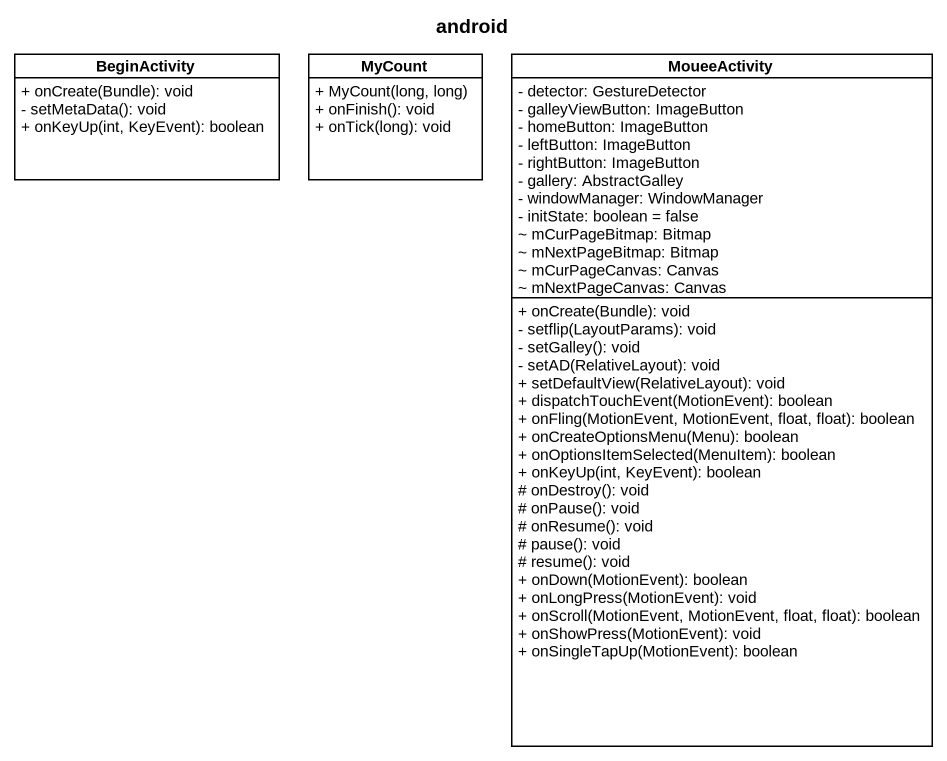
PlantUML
@startuml
title android
hide circle
hide empty members
skinparam classAttributeIconSize 0
class BeginActivity {
  + onCreate(Bundle): void
  - setMetaData(): void
  + onKeyUp(int, KeyEvent): boolean
}
class MyCount {
  + MyCount(long, long)
  + onFinish(): void
  + onTick(long): void
}
class MoueeActivity {
  - detector: GestureDetector
  - galleyViewButton: ImageButton
  - homeButton: ImageButton
  - leftButton: ImageButton
  - rightButton: ImageButton
  - gallery: AbstractGalley
  - windowManager: WindowManager
  - initState: boolean = false
  ~ mCurPageBitmap: Bitmap
  ~ mNextPageBitmap: Bitmap
  ~ mCurPageCanvas: Canvas
  ~ mNextPageCanvas: Canvas
  + onCreate(Bundle): void
  - setflip(LayoutParams): void
  - setGalley(): void
  - setAD(RelativeLayout): void
  + setDefaultView(RelativeLayout): void
  + dispatchTouchEvent(MotionEvent): boolean
  + onFling(MotionEvent, MotionEvent, float, float): boolean
  + onCreateOptionsMenu(Menu): boolean
  + onOptionsItemSelected(MenuItem): boolean
  + onKeyUp(int, KeyEvent): boolean
  # onDestroy(): void
  # onPause(): void
  # onResume(): void
  # pause(): void
  # resume(): void
  + onDown(MotionEvent): boolean
  + onLongPress(MotionEvent): void
  + onScroll(MotionEvent, MotionEvent, float, float): boolean
  + onShowPress(MotionEvent): void
  + onSingleTapUp(MotionEvent): boolean
}
@enduml
